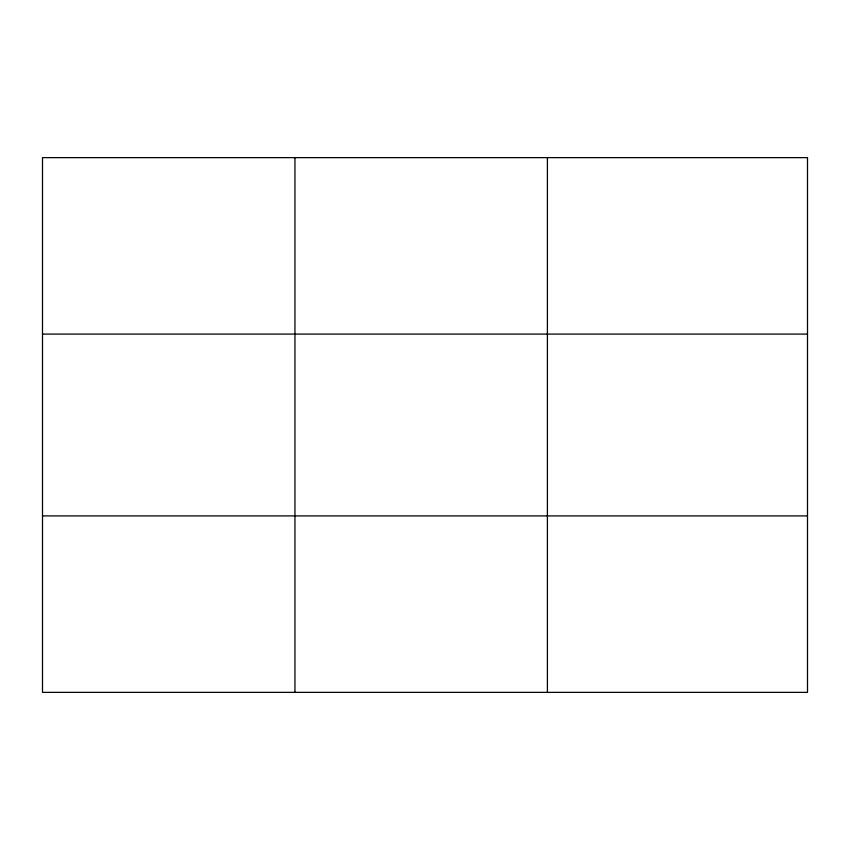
<?xml version="1.0" encoding="UTF-8"?>
<svg xmlns="http://www.w3.org/2000/svg" width="850" height="850" viewBox="0 0 850 850"><rect width="100%" height="100%" fill="white"/><g stroke="black" fill="none" stroke-linecap="round" stroke-linejoin="round"><path stroke-width="1.27" d="M294.95 157.633L294.95 692.367M547.4 157.633L547.4 692.367M42.5 334.092L807.5 334.092M42.5 515.908L807.5 515.908M807.5 157.633L807.5 692.367L42.5 692.367L42.5 157.633L807.5 157.633"/></g></svg>
